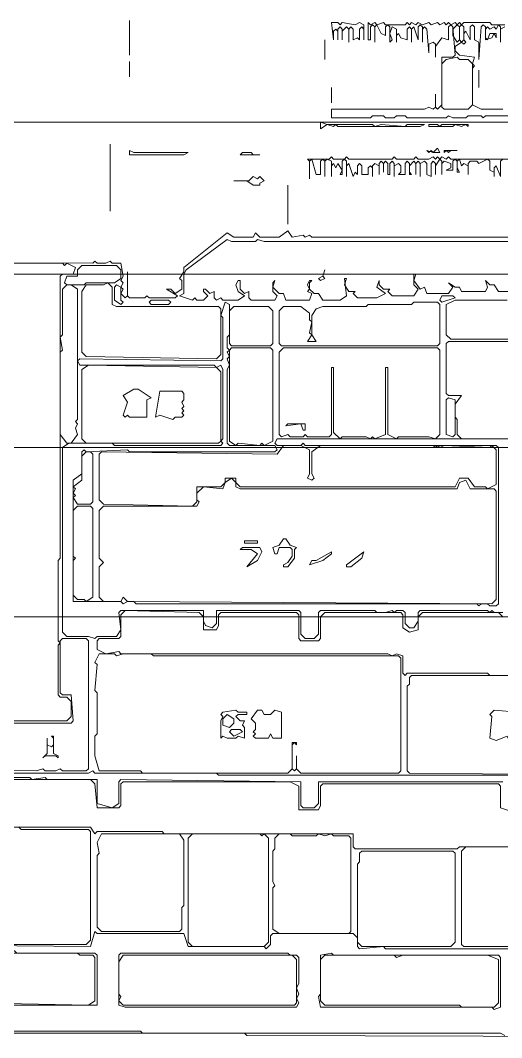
# Model space of a CAD drawing. Header units: millimetres. Extents: x -6321 to 55824, y -13943 to 40652.
# Drawn here: x 14726 to 28475, y -12022 to 17042 of the extents above; entities that cross this region are included whole.
import ezdxf

# ---------------------------------------------------------------- set-up
doc = ezdxf.new("R2010")
doc.units = ezdxf.units.MM
doc.layers.add('INFERRED_LEVELS', color=7, linetype='Continuous', lineweight=18, true_color=0x50555f)
doc.layers.add('RASTER_CONTOURS', color=7, linetype='Continuous', lineweight=18, true_color=0x50555f)

msp = doc.modelspace()

# ---------------------------------------------------------------- linework, layer by layer
at = {"layer": 'INFERRED_LEVELS'}
for p, q in [((-2500, 14129), (54000, 14129)), ((-2500, 9791), (54000, 9791)), ((-2500, 4834), (54000, 4834)), ((-2500, 0), (54000, 0))]:
    msp.add_line(p, q, dxfattribs=at)
at = {"layer": 'RASTER_CONTOURS'}
for points in [[(17847, 17042), (17847, 16050)], [(23611, 16980), (23673, 16484), (23673, 16732), (23735, 16794), (23796, 16732), (23796, 16484), (23796, 16794), (23858, 16856), (23920, 16794), (23920, 16484), (23920, 16732), (24044, 16856), (24106, 16794), (24106, 16422), (24106, 16794), (24168, 16856), (24230, 16794), (24230, 16484), (24354, 16546), (24416, 16484), (24416, 16794), (24478, 16856), (24540, 16794), (24540, 16484), (24540, 16918), (24416, 16980), (24292, 16918), (23920, 16980), (23858, 16918), (23796, 16980)], [(27205, 16918), (27267, 16856), (27267, 16484), (27205, 16422), (27081, 16608), (27081, 16794)], [(27329, 16918), (27391, 16856), (27391, 16484), (27329, 16422), (27267, 16484), (27267, 16856)], [(23425, 16484), (23425, 15926)], [(26895, 15926), (27205, 15988), (27267, 15926), (27515, 15926), (27639, 15802), (27639, 14625), (27515, 14501), (26833, 14501), (26771, 14563), (26771, 15802)], [(17847, 15864), (17847, 15431)], [(27825, 15616), (27825, 15121)], [(23611, 15121), (23611, 14687)], [(23301, 13943), (23487, 14067), (23673, 14005), (23735, 14067), (23796, 14005), (26151, 14005), (26275, 14067), (25780, 14067), (25718, 14005), (25036, 14067), (24850, 14005), (24788, 14067), (23487, 14067), (23301, 14129)], [(26399, 14067), (26399, 14005), (27081, 14005), (27143, 14067), (27329, 14005), (27453, 14067), (27515, 14005), (27515, 14067), (26771, 14067), (26709, 14005), (26647, 14067)], [(17290, 13509), (17290, 11588)], [(26709, 13262), (26647, 13386), (26523, 13262), (26337, 13324), (26399, 13262), (26461, 13324), (26523, 13262)], [(17847, 13324), (17847, 13200), (19397, 13200), (19521, 13262), (17971, 13262)], [(21008, 13200), (21566, 13200), (21380, 13200), (21318, 13262), (21070, 13262)], [(26833, 13262), (26895, 13324), (26957, 13262), (27019, 13324), (27205, 13324), (26833, 13324)], [(21689, 12456), (21566, 12580), (21504, 12518), (21380, 12580), (21256, 12456), (20822, 12456), (21194, 12456), (21380, 12332), (21566, 12332), (21566, 12394)], [(22371, 12332), (22371, 11217)], [(15988, 9543), (16050, 9729), (16360, 9729), (16360, 9915), (16484, 10039), (17476, 10039), (17599, 9915), (17599, 9667), (17414, 9543), (16608, 9543), (16546, 9481), (16050, 9481)], [(23425, 9915), (23363, 9729), (23239, 9667), (23301, 9605), (23425, 9667), (23363, 9729)], [(16050, 9481), (16174, 9481), (16360, 9357), (16360, 5639), (16298, 5577), (16360, 5515), (16298, 5391), (16360, 5205), (16174, 4958), (16050, 4958), (15864, 5205), (15864, 7560), (15926, 7622), (15864, 7994), (15926, 8056), (15926, 9357)], [(16484, 9295), (16608, 9481), (17104, 9481), (17228, 9543), (17352, 9419), (17352, 8924), (17476, 8862), (20388, 8862), (20450, 8800), (20450, 7498), (20326, 7374), (16608, 7436), (16484, 7560)], [(17476, 9481), (17599, 9419), (17599, 9048), (17661, 8986), (17599, 8924), (17414, 9048), (17414, 9419)], [(18405, 8986), (18467, 9048), (18963, 9048), (19025, 8986), (18963, 8924), (18467, 8924)], [(26709, 9048), (26771, 9172), (27081, 9172), (27143, 9110), (26771, 8986)], [(20698, 8738), (20822, 8862), (21813, 8862), (21937, 8738), (21937, 7808), (21875, 7746), (20760, 7746), (20698, 7808)], [(26709, 8924), (26709, 7808), (26647, 7746), (22185, 7746), (22123, 7808), (22123, 8738), (22247, 8862), (22743, 8862), (22991, 8676), (22991, 8490), (23053, 8428), (22991, 8118), (23053, 8056), (22929, 7870), (23177, 7870), (23053, 8056), (23053, 8614), (23177, 8800), (23363, 8862), (24602, 8862), (24664, 8924), (25903, 8924), (25965, 8986), (26647, 8986)], [(20760, 7684), (21875, 7684), (21937, 7622), (21937, 5020), (21689, 4896), (21628, 4958), (21566, 4896), (20946, 4958), (20884, 4896), (20698, 5020), (20698, 7622)], [(22123, 7560), (22247, 7684), (26647, 7684), (26709, 7622), (26709, 5205), (26585, 5082), (26399, 5144), (25532, 5144), (25470, 5082), (25222, 5205), (25222, 7127), (25160, 7127), (25160, 5205), (24850, 5082), (24788, 5144), (24726, 5082), (24602, 5144), (23920, 5144), (23858, 5082), (23673, 5267), (23673, 7127), (23611, 7127), (23611, 5205), (23549, 5144), (22929, 5144), (22867, 5205), (22805, 5144), (22433, 5144), (22371, 5205), (22185, 5144), (22123, 5205)], [(16484, 7065), (16670, 7189), (20326, 7127), (20450, 7003), (20450, 5020), (20388, 4958), (16608, 4958), (16484, 5082)], [(17661, 6321), (17785, 6135), (17661, 5763), (17723, 5701), (17785, 5763), (17847, 5701), (18343, 5701), (18343, 6197), (18467, 6259), (18095, 6507), (17971, 6507)], [(18715, 6445), (18591, 5701), (18715, 5763), (19087, 5639), (19149, 5701), (19335, 5701), (19397, 5763), (19335, 5825), (19397, 5887), (19335, 5949), (19397, 6011), (19335, 6135), (19397, 6197), (19397, 6383), (19335, 6445)], [(26957, 6259), (27143, 6197), (27143, 5205), (27081, 5144), (26895, 5205), (26895, 6197)], [(22309, 5453), (22743, 5515), (22805, 5329), (22867, 5329), (22867, 5515), (22371, 5515)], [(16732, 4710), (16794, 4648), (16794, 3284), (16732, 3222), (16360, 3222), (16236, 3408), (16298, 3470), (16236, 3532), (16298, 3656), (16236, 3718), (16484, 3904), (16484, 4586), (16608, 4710)], [(16980, 4648), (17042, 4710), (22061, 4648), (22247, 4896), (22743, 4896), (22991, 4772), (22991, 4090), (22929, 3966), (23053, 3904), (23115, 3966), (23053, 4090), (23053, 4710), (23301, 4896), (26523, 4896), (26585, 4834), (26647, 4896), (26709, 4834), (26833, 4896), (28134, 4834), (28196, 4896), (28320, 4772), (28320, 3780), (28072, 3656), (28010, 3718), (27701, 3718), (27515, 3966), (27267, 3966), (27143, 3718), (21008, 3718), (20884, 3842), (20884, 3966), (20574, 3966), (20574, 3842), (20450, 3718), (19768, 3718), (19768, 3284), (19644, 3160), (17104, 3222), (16980, 3346)], [(16980, 3037), (17104, 3160), (19768, 3160), (19830, 3284), (19768, 3346), (19768, 3532), (19954, 3718), (20512, 3656), (20574, 3842), (20760, 3966), (20884, 3842), (20884, 3718), (21008, 3656), (27205, 3656), (27267, 3842), (27453, 3904), (27577, 3656), (28258, 3656), (28320, 3594), (28320, 496), (28196, 372), (17785, 434), (17661, 558), (17599, 434), (17104, 434), (16980, 558), (16980, 1425), (17104, 1549), (16980, 1673)], [(16360, 3160), (16732, 3160), (16794, 3098), (16794, 558), (16608, 434), (16546, 496), (16360, 496), (16236, 620), (16236, 1611), (16298, 1673), (16236, 1735), (16236, 3037)], [(21132, 2169), (21132, 2107), (21504, 2107), (21504, 2169)], [(22247, 2231), (22123, 2045), (21937, 1983), (21999, 1797), (22061, 1797), (22123, 1983), (22433, 1983), (22495, 1921), (22495, 1735), (22371, 1549), (22247, 1487), (22247, 1425), (22371, 1425), (22557, 1673), (22557, 1921), (22619, 1983), (22433, 2045), (22309, 2231)], [(21566, 1983), (21070, 1983), (21008, 1921), (21318, 1921), (21504, 1797), (21194, 1425), (21504, 1611), (21628, 1859)], [(23611, 1859), (23177, 1611), (23053, 1611), (22991, 1487), (23363, 1611), (23611, 1797)], [(24540, 1859), (24044, 1487), (24044, 1425), (24168, 1425), (24478, 1673)], [(16980, -1053), (17414, -1053), (17476, -1115), (17661, -1053), (18467, -1053), (18529, -1115), (25532, -1115), (25594, -1177), (25594, -4400), (25532, -4462), (22743, -4462), (22619, -4338), (22619, -3966), (22619, -4338), (22557, -4400), (22495, -4338), (22495, -3656), (22557, -3594), (22619, -3656), (22619, -3594), (22495, -3594), (22495, -4338), (22371, -4462), (18219, -4462), (18157, -4400), (16980, -4400), (16856, -3966), (16856, -3408), (16918, -3346), (16918, -2169), (16856, -2107), (16918, -1363), (16856, -1301)], [(25841, -1735), (25903, -1673), (30861, -1673), (30923, -1735), (32100, -1735), (32224, -1859), (32224, -4400), (32100, -4524), (25841, -4462), (25780, -4400), (25780, -1983), (25841, -1921)], [(21194, -2727), (20946, -2727), (20884, -2665), (20512, -2727), (20450, -2789), (20512, -2851), (20450, -2975), (20450, -3470), (20512, -3408), (20636, -3470), (20884, -3470), (20946, -3408), (21132, -3470), (21132, -3160), (21070, -3098), (21132, -2975), (21008, -2975), (20884, -2851), (20946, -2789), (21194, -2789)], [(20636, -2789), (20822, -2913), (20822, -3037), (20698, -3160), (20512, -3098), (20512, -2913)], [(21504, -2665), (21318, -2913), (21442, -3037), (21442, -3222), (21380, -3284), (21442, -3346), (21380, -3408), (21442, -3470), (21813, -3470), (21875, -3346), (21937, -3470), (22185, -3470), (22185, -2727), (21999, -2665), (21875, -2789), (21689, -2789), (21628, -2665)], [(28258, -2665), (28134, -2789), (28196, -2851), (28134, -3470), (28320, -3532), (28630, -3408), (28692, -3532), (28816, -3532), (28878, -3408), (28878, -3098), (28940, -3037), (28878, -2975), (28878, -2789), (28940, -2727)], [(15678, -3408), (15616, -3408), (15678, -3470), (15678, -3656), (15616, -3718), (15492, -3656), (15492, -3470), (15492, -3904), (15369, -4028), (15431, -3966), (15740, -3966), (15802, -4028), (15802, -3966), (15678, -3904)], [(20698, -3284), (20760, -3222), (21008, -3222), (21070, -3284), (20822, -3408)], [(17042, -6197), (19273, -6197), (19397, -6383), (19397, -8242), (19335, -8304), (19335, -8924), (19273, -8986), (17042, -8986), (16918, -8862), (16918, -6817), (16980, -6755), (16918, -6445)], [(19644, -6197), (21566, -6197), (21628, -6259), (21689, -6197), (21813, -6321), (21813, -9295), (21689, -9419), (19644, -9419), (19521, -9295), (19521, -6321)], [(22123, -6197), (22433, -6197), (22495, -6259), (23177, -6259), (23239, -6197), (23425, -6259), (23611, -6197), (23673, -6259), (24106, -6259), (24168, -6321), (24168, -8986), (24106, -9048), (22123, -9048), (21937, -8924), (21937, -7746), (21999, -7684), (21937, -7560), (21937, -6693), (21999, -6631), (21999, -6321)], [(24416, -6755), (24478, -6693), (27081, -6693), (27143, -6755), (27143, -9295), (27019, -9419), (24478, -9419), (24354, -9295), (24354, -7065), (24416, -7003)], [(13200, -9605), (13200, -11093), (16918, -11093), (16918, -9667), (16856, -9605), (14625, -9605), (14563, -9543), (13262, -9543)], [(13200, -9791), (13324, -9605), (16360, -9605), (16422, -9667), (16794, -9667), (16856, -9729), (16856, -10969), (16670, -11093), (13324, -11031), (13200, -10845)], [(17538, -9667), (17538, -11093), (17723, -11155), (22619, -11155), (22681, -11031), (22619, -10907), (22681, -10783), (22619, -10597), (22681, -10473), (22681, -9729), (22619, -9667), (22433, -9667), (22371, -9605), (17599, -9605)], [(17538, -9853), (17661, -9667), (22495, -9667), (22619, -9791), (22619, -11031), (22557, -11093), (17661, -11093), (17538, -10969), (17599, -10845), (17538, -10783)], [(23301, -9667), (23301, -10783), (23239, -10845), (23301, -11155), (28196, -11155), (28258, -11217), (28444, -11155), (28444, -9729), (28382, -9667), (23673, -9667), (23611, -9605)], [(23301, -9791), (23425, -9667), (25408, -9667), (25470, -9729), (25656, -9667), (28072, -9667), (28382, -9791), (28382, -11031), (28258, -11155), (27329, -11155), (27267, -11093), (23425, -11093), (23301, -10969)]]:
    msp.add_lwpolyline(points, close=True, dxfattribs=at)
for points in [[(28568, 16918), (28196, 16918), (28134, 16980), (27391, 16980), (27329, 16918), (27267, 16980), (27205, 16918), (27143, 16980), (27019, 16918), (26957, 16980), (26895, 16918), (26833, 16980), (26709, 16918), (26647, 16980), (26461, 16918), (26399, 16980), (26213, 16918), (26089, 16980), (26027, 16918), (25903, 16980), (25841, 16918), (25780, 16980), (25718, 16918), (25160, 16918), (25098, 16980), (24912, 16918), (24850, 16980), (24726, 16918), (24664, 16980), (24664, 16484), (24726, 16484), (24726, 16856), (24788, 16918), (24850, 16856), (24850, 16422), (24850, 16856), (24912, 16918), (25036, 16670), (25160, 16608), (25160, 16856), (25222, 16918), (25284, 16856), (25284, 16422), (25346, 16484), (25284, 16670), (25346, 16856), (25470, 16794), (25470, 16422), (25470, 16608), (25532, 16670), (25594, 16546), (25780, 16484), (25780, 16794), (25841, 16856), (25903, 16794), (25903, 16422), (25903, 16794), (25965, 16856), (26089, 16484), (26089, 16856), (26151, 16918), (26213, 16856), (26213, 16422), (26213, 16794), (26275, 16856), (26337, 16794), (26399, 16112), (26399, 16360), (26523, 16422), (26585, 16360), (26585, 15988), (26585, 16298), (26771, 16546), (26957, 16484), (26957, 16856), (27019, 16918), (27081, 16856), (27143, 16050), (27081, 15988), (26771, 15988), (26771, 14625), (26647, 14501), (26585, 14563), (26585, 14935), (26585, 14563), (26523, 14501), (26399, 14563), (26275, 14501), (23611, 14501), (23611, 14253), (24726, 14253), (24788, 14315), (25098, 14315), (25160, 14253), (25408, 14253), (25470, 14315), (25718, 14315), (25780, 14253), (26895, 14253), (26957, 14315), (27081, 14253), (27453, 14253), (27515, 14315), (27886, 14315), (27948, 14253), (28010, 14315), (29560, 14315)], [(28506, 14501), (27886, 14501), (27639, 14625), (27639, 15678), (27701, 15740), (27639, 15802), (27701, 15988), (27267, 16050), (27143, 16174), (27143, 16298), (27329, 16422), (27391, 16360), (27453, 16422), (27391, 16484), (27391, 16670), (27453, 16732), (27577, 16484), (27577, 16856), (27639, 16918), (27701, 16856), (27701, 16484), (27825, 16422), (27825, 15926), (27886, 16856), (27948, 16918), (28010, 16856), (28010, 16484), (28196, 16546), (28258, 16670), (28320, 16546), (28320, 16670), (28134, 16670), (28072, 16484), (28010, 16546), (28010, 16794), (28072, 16856), (28134, 16794), (28258, 16856), (28320, 16794), (28382, 16918), (28444, 16856), (28444, 16422), (28444, 16794), (28568, 16856)], [(30179, 13076), (27019, 13076), (26957, 13138), (26895, 13076), (26771, 13138), (26709, 13076), (26647, 13138), (26585, 13076), (26523, 13138), (26399, 13076), (26089, 13076), (26027, 13138), (25965, 13076), (25470, 13076), (25408, 13138), (25346, 13076), (24106, 13076), (24044, 13138), (23982, 13076), (23673, 13076), (23611, 13138), (23549, 13076), (22929, 13076), (22991, 13014), (22991, 12518), (22991, 13014), (23053, 13076), (23177, 12642), (23301, 12642), (23301, 13014), (23363, 13076), (23425, 13014), (23425, 12580), (23425, 13014), (23487, 13076), (23611, 13014), (23611, 12580), (23611, 12890), (23673, 12952), (23735, 12828), (23796, 12952), (23920, 12766), (23858, 12642), (23920, 12642), (23920, 13014), (23982, 13076), (24044, 13014), (24044, 12580), (24044, 12890), (24106, 12952), (24230, 12580), (24292, 12704), (24354, 12642), (24354, 12890), (24416, 12952), (24478, 12890), (24478, 12642), (24664, 12642), (24664, 12828), (24726, 12890), (24788, 12828), (24788, 12580), (24788, 12890), (24850, 12952), (24974, 12890), (24974, 12642), (24974, 12952), (25036, 13014), (25098, 12952), (25098, 12704), (25098, 12952), (25160, 13014), (25222, 12952), (25222, 12642), (25284, 12642), (25284, 12952), (25346, 13014), (25408, 12952), (25408, 12580), (25408, 12890), (25532, 12952), (25594, 12890), (25594, 12704), (25532, 12642), (25718, 12642), (25718, 12952), (25780, 13014), (25841, 12952), (25841, 12642), (25903, 12642), (25841, 12704), (25841, 12890), (25965, 13014), (26027, 12952), (26027, 12642), (26027, 12952), (26089, 13014), (26151, 12952), (26151, 12580), (26151, 12952), (26275, 13014), (26337, 12952), (26337, 12642), (26461, 12580), (26461, 12952), (26523, 13014), (26585, 12952), (26585, 12642), (26585, 12890), (26709, 13076), (26771, 13014), (26771, 12642), (26771, 12952), (26833, 13014), (27019, 12952), (27019, 12828), (26895, 12766), (27081, 12766), (27081, 13014), (27143, 13076), (27205, 13014), (27205, 12704), (27267, 12704), (27205, 12828), (27205, 13014), (27267, 13076), (27329, 12890), (27391, 12952), (27515, 12890), (27515, 12642), (27515, 12952), (27577, 13014), (27763, 13014), (27825, 12952), (28072, 13076), (28134, 13014), (28134, 12766), (28258, 12704), (28258, 12580), (28258, 12828), (28320, 12890), (28444, 12580), (28444, 13014), (28506, 13076)], [(29312, 10845), (23053, 10845), (22991, 10907), (22867, 10845), (22805, 10907), (22495, 10845), (22371, 11031), (22123, 10845), (21566, 10845), (21442, 10969), (21380, 10845), (20822, 10845), (20636, 10969), (19397, 9977), (19397, 9853), (19273, 9667), (19335, 9605), (19335, 9357), (19149, 9234), (19025, 9357), (18901, 9357), (19211, 9172), (19149, 9110), (18405, 9110), (18343, 9172), (18281, 9110), (17847, 9110), (17785, 9172), (17785, 9853), (17785, 9172), (17723, 9110), (17599, 9234), (17661, 9357), (17599, 9419), (17661, 9543), (17599, 9605), (17661, 9729), (17599, 10101), (17352, 10101), (17290, 10163), (17166, 10101), (16918, 10101), (16856, 10163), (16794, 10101), (1487, 10163)], [(28878, 9295), (28382, 9295), (28258, 9481), (28134, 9481), (28010, 9605), (28072, 9419), (28010, 9295), (27329, 9295), (27267, 9419), (27143, 9419), (26957, 9543), (27081, 9419), (26957, 9234), (26337, 9234), (26275, 9419), (26151, 9357), (25965, 9605), (26027, 9791), (25965, 9791), (25965, 9481), (26089, 9357), (25965, 9172), (25346, 9172), (25222, 9295), (25284, 9357), (25098, 9357), (24974, 9481), (24974, 9605), (24912, 9419), (25160, 9234), (24912, 9110), (24354, 9110), (24230, 9234), (24292, 9295), (24106, 9295), (23982, 9481), (24044, 9667), (23982, 9667), (24044, 9172), (23858, 9048), (23363, 9048), (23239, 9234), (23115, 9234), (22991, 9357), (22991, 9543), (23053, 9605), (22991, 9605), (22929, 9481), (22991, 9357), (22929, 9295), (23053, 9234), (22991, 9048), (22309, 9048), (22247, 9234), (22123, 9234), (21937, 9419), (21999, 9605), (21937, 9543), (21937, 9295), (22061, 9172), (21999, 9048), (21318, 9048), (21256, 9110), (21256, 9295), (21132, 9234), (21008, 9357), (21008, 9605), (20946, 9605), (20884, 9481), (20946, 9295), (21132, 9172), (20946, 9048), (20512, 9048), (20450, 9110), (20326, 9048), (20264, 9110), (20264, 9295), (20140, 9234), (20016, 9357), (19954, 9357), (19954, 9295), (20078, 9172), (19954, 9048), (19768, 9048), (19706, 9110), (19644, 9048), (19273, 9172), (19397, 9234), (19397, 9791), (19459, 9915), (20636, 10783), (20760, 10721), (21442, 10721), (21504, 10783), (21689, 10721), (30551, 10721)], [(3470, 10101), (15926, 10101), (15988, 10039), (16050, 10101), (16298, 9977), (16236, 9791), (15926, 9791), (15864, 9729), (15864, 1673), (15802, 1611), (15802, -682), (15864, -744), (15802, -806), (15802, -2231), (15864, -2293), (16050, -2293), (16174, -2417), (16174, -2851), (16050, -2975), (3098, -2975)], [(29002, 7932), (27019, 7932), (26895, 8056), (26895, 8924), (27143, 9048), (28630, 9048)], [(28506, 124), (28258, 124), (28196, 186), (28134, 124), (28072, 186), (26151, 186), (26089, 124), (26089, -124), (25965, -310), (25841, -310), (25718, -186), (25718, 124), (25656, 186), (25470, 186), (25408, 124), (25346, 186), (25160, 124), (24912, 124), (24850, 186), (23301, 186), (23239, 124), (23239, -496), (23115, -620), (22867, -620), (22743, -496), (22743, 124), (22681, 186), (20326, 186), (20326, -186), (20202, -310), (20016, -248), (19954, -124), (19954, 186), (17599, 186), (17538, 124), (17599, -372), (17476, -558), (16918, -558), (16856, -620), (16670, -558), (16050, -558), (15926, -434), (15926, 4834), (16112, 4958), (17352, 4958), (17414, 4896), (20450, 4896), (20512, 4958), (20450, 5020), (20512, 5082), (20512, 7065), (20450, 7189), (20326, 7127), (20264, 7189), (16422, 7189), (16360, 7312), (16422, 7374), (20450, 7312), (20512, 7374), (20512, 8552), (20450, 8614), (20574, 8986), (20698, 8924), (20698, 8056), (20636, 7994), (20636, 7684), (20698, 7622), (20636, 7560), (20698, 7436), (20636, 7374), (20698, 7189), (20636, 7065), (20636, 4958), (20698, 4896), (21999, 4896), (22061, 4772), (21999, 4710), (17847, 4710), (17785, 4772), (16608, 4710), (16546, 4772), (16484, 4710), (16484, 4090), (16236, 3904), (16236, 434), (17599, 434), (17661, 372), (17785, 434), (17971, 434), (18033, 372), (27763, 372), (27825, 310), (27886, 372), (28072, 372), (28134, 310), (28320, 310), (28382, 372), (28382, 4834), (28320, 4896), (22867, 4896), (22805, 4958), (22743, 4896), (22061, 4896), (21999, 4958), (22061, 5082), (28878, 5082)], [(28568, 5082), (27329, 5082), (27205, 5205), (27205, 5639), (27143, 5701), (27143, 6073), (27329, 6321), (26957, 6321), (26895, 6383), (26895, 7808), (26957, 7870), (29064, 7870)], [(32224, -1673), (28134, -1673), (28072, -1611), (25780, -1611), (25718, -1673), (25656, -1611), (25656, -1115), (25470, -1053), (25346, -1115), (25222, -1053), (17599, -1053), (17538, -992), (17166, -1053), (16918, -930), (16918, -682), (16980, -620), (17538, -620), (17599, -558), (17599, 62), (17723, 186), (19830, 124), (19954, 0), (19954, -372), (20326, -372), (20388, -248), (20388, 62), (20450, 124), (22619, 124), (22681, 62), (22681, -620), (22743, -682), (23239, -682), (23301, -620), (23301, 0), (23425, 124), (25594, 124), (25656, 62), (25656, -310), (25841, -434), (26089, -372), (26089, 0), (26213, 124), (28382, 124), (28506, 0)], [(4586, -3037), (16174, -3037), (16236, -2975), (16174, -2231), (15926, -2231), (15864, -2169), (15864, -682), (15926, -620), (16608, -620), (16670, -682), (16670, -4338), (16608, -4400), (15926, -4400), (15864, -4338), (15740, -4400), (15431, -4400), (15369, -4338), (15183, -4400), (2355, -4338)], [(14439, -4462), (16670, -4462), (16794, -4400), (16856, -4462), (20326, -4462), (20388, -4524), (30675, -4524)], [(28506, -4710), (23239, -4710), (23239, -5329), (23115, -5453), (22805, -5453), (22743, -5391), (22743, -4710), (17599, -4648), (17538, -4710), (17538, -5329), (17352, -5453), (16918, -5329), (16918, -4648), (15492, -4648), (15431, -4586), (15059, -4648), (14997, -4586), (14439, -4586)], [(14501, -4648), (16732, -4648), (16856, -4772), (16918, -5453), (17538, -5453), (17599, -5391), (17599, -4772), (17661, -4710), (22433, -4710), (22681, -4834), (22681, -5515), (23239, -5515), (23301, -5391), (23301, -4834), (23363, -4772), (28382, -4772), (28444, -4834), (28444, -5453), (28816, -5577)], [(30923, -6569), (27267, -6569), (27205, -6631), (24292, -6631), (24230, -6569), (24230, -6197), (18839, -6197), (18777, -6135), (16918, -6135), (16856, -6197), (16732, -6011), (10473, -6011)], [(14687, -6011), (14749, -6073), (16670, -6073), (16732, -6135), (16732, -9234), (16608, -9357), (12208, -9357)], [(29002, -9419), (27391, -9419), (27329, -9357), (27329, -6693), (27453, -6569), (29560, -6569)], [(10411, -9357), (16732, -9419), (16856, -8986), (16918, -9048), (19397, -9048), (19521, -9419), (21689, -9419), (21751, -9481), (21875, -9357), (21875, -9110), (21937, -9048), (24230, -9048), (24354, -9172), (24354, -9419), (24416, -9481), (25098, -9419), (25160, -9481), (32162, -9481)], [(28568, -11960), (28444, -11898), (18219, -11898), (18157, -11836), (7560, -11836)], [(12642, -11898), (21132, -11898), (21194, -11960), (41458, -12022)]]:
    msp.add_lwpolyline(points, dxfattribs=at)

doc.saveas('drawing.dxf')
